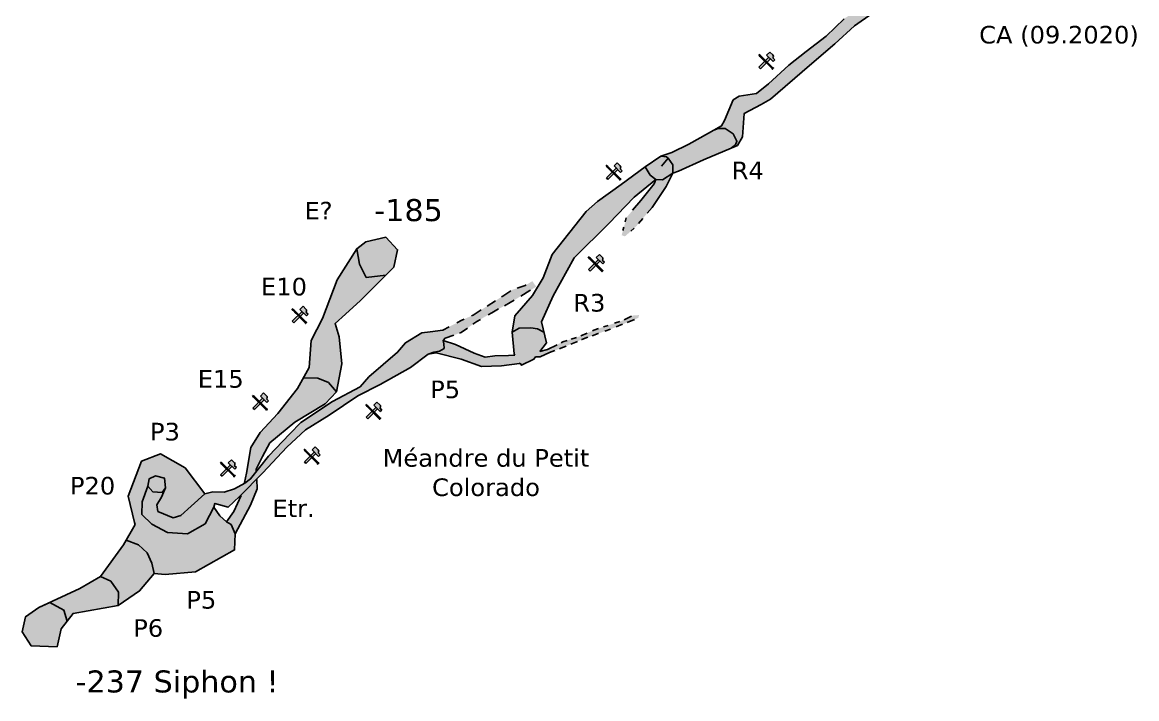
# Model space of a CAD drawing. Header units: metres. Extents: x -1178 to 131, y -250 to 398.
# Drawn here: x -223.3 to -172.7, y -188.8 to -158.1 of the extents above; entities that cross this region are included whole.
import ezdxf

# ---------------------------------------------------------------- set-up
doc = ezdxf.new("R2010")
doc.units = ezdxf.units.M
doc.header["$MEASUREMENT"] = 0
for name, color, linetype in [("Blocs - Courant d'air", 204, 'Continuous'), ('Topo Dessin - Actifs', 170, 'Continuous'), ('Topo Dessin - Galeries', 1, 'Continuous'), ('Topo Dessin - Légendes Grosses', 250, 'Continuous'), ('Topo Dessin - Puits', 248, 'Continuous')]:
    doc.layers.add(name, color=color, linetype=linetype)
doc.layers.add('Topo Dessin - Fond', color=7, linetype='Continuous', true_color=0xdedede)
doc.styles.add('PUITS', font='WINGDNG3.TTF')
doc.linetypes.add('PUITS_2', pattern='A,0.6,["p",PUITS,S=1,R=0,X=-0.4,Y=0],0.6', length=1.2)
doc.linetypes.add('PUITS_2-', pattern='A,0.6,["q",PUITS,S=1,R=0,X=-0.4,Y=-1],0.6', length=1.2)

# ---------------------------------------------------------------- blocks, each defined once
blk = doc.blocks.new('Désob')
at = {"layer": "Blocs - Courant d'air"}
h = blk.add_hatch(color=256, dxfattribs=at)
h.dxf.hatch_style = 1
h.paths.add_polyline_path([(-0.49, 0.56), (-0.67, 0.67), (-0.56, 0.49), (-0.3, 0.23), (0.62, -0.7), (0.7, -0.62)])
h = blk.add_hatch(color=256, dxfattribs=at)
h.dxf.hatch_style = 1
h.paths.add_polyline_path([(0.85, 0.15), (0.65, 0.35, 0.414758), (0.65, 0.63), (0.38, 0.9), (0.08, 0.61), (0.69, 0)])
h.paths.add_polyline_path([(0.43, 0.26), (0.28, 0.4), (-0.64, -0.52), (-0.49, -0.67)])
h = blk.add_hatch(color=256, dxfattribs=at)
h.dxf.hatch_style = 1
h.paths.add_polyline_path([(0.71, -0.61, 0.414214), (0.68, -0.61), (0.7, -0.62), (0.62, -0.7), (0.61, -0.71, 0.414214), (0.64, -0.71), (0.71, -0.64, 0.414214)])
h.paths.add_polyline_path([(0.61, -0.68, 0.414214), (0.61, -0.71), (0.62, -0.7)])
for p, q in [((-0.67, 0.67), (-0.49, 0.56)), ((-0.56, 0.49), (-0.67, 0.67)), ((-0.67, 0.67), (0.67, -0.67)), ((-0.64, -0.52), (0.28, 0.4)), ((0.62, -0.7), (-0.56, 0.49)), ((-0.3, 0.23), (-0.56, 0.49)), ((0.7, -0.62), (-0.49, 0.56)), ((0.43, 0.26), (-0.49, -0.67)), ((0.08, 0.61), (0.38, 0.9)), ((0.69, 0), (0.08, 0.61)), ((0.38, 0.9), (0.65, 0.63)), ((0.65, 0.35), (0.85, 0.15)), ((0.85, 0.15), (0.69, 0)), ((-0.49, -0.67), (-0.64, -0.52)), ((0.61, -0.68), (0.61, -0.68)), ((0.61, -0.71), (0.61, -0.71)), ((0.61, -0.71), (0.61, -0.71)), ((0.61, -0.71), (0.61, -0.71)), ((0.7, -0.62), (0.62, -0.7)), ((0.64, -0.71), (0.71, -0.64)), ((0.68, -0.61), (0.68, -0.61)), ((0.71, -0.61), (0.71, -0.61)), ((0.71, -0.61), (0.71, -0.61))]:
    blk.add_line(p, q, dxfattribs=at)
for centre, radius, start, end in [((0.51, 0.49), 0.203, 315, 45), ((0.62, -0.7), 0.02, 135, 225), ((0.62, -0.7), 0.02, 225, 315), ((0.7, -0.62), 0.02, 45, 135), ((0.7, -0.62), 0.02, 315, 45)]:
    blk.add_arc(centre, radius, start, end, dxfattribs=at)

msp = doc.modelspace()

# ---------------------------------------------------------------- hatches: boundary and pattern name
at = {"layer": 'Topo Dessin - Actifs'}
h = msp.add_hatch(color=256, dxfattribs=at)
h.dxf.hatch_style = 1
h.paths.add_polyline_path([(-221.304, -185.298), (-221.458, -184.8), (-222.09, -184.452), (-222.598, -184.687), (-223.193, -185.098), (-223.345, -185.791), (-222.935, -186.425), (-221.762, -186.468), (-221.575, -185.653)])
at = {"layer": 'Topo Dessin - Fond'}
h = msp.add_hatch(color=256, dxfattribs=at)
h.dxf.hatch_style = 1
h.paths.add_polyline_path([(-195.515, -166.023), (-194.489, -165.173), (-193.49, -164.84), (-192.353, -164.323), (-190.813, -163.659), (-190.591, -163.274), (-190.502, -162.21), (-189.733, -161.796), (-189.304, -161.56), (-187.529, -160.022), (-186.39, -159.047), (-185.488, -158.219), (-183.384, -156.735), (-182.157, -155.789), (-182.285, -155.404), (-183.292, -156.079), (-184.06, -156.597), (-185.29, -157.484), (-185.965, -157.899), (-186.778, -158.694), (-187.685, -159.387), (-188.471, -160.006), (-189.408, -160.864), (-189.944, -161.308), (-190.73, -161.428), (-191.008, -161.594), (-191.396, -162.527), (-191.535, -162.777), (-192.136, -163.11), (-193.023, -163.609), (-193.793, -163.991), (-194.301, -164.148), (-195.013, -164.638), (-196.104, -165.442), (-197.177, -166.218), (-197.695, -166.671), (-199.243, -168.625), (-199.65, -169.679), (-200.13, -170.492), (-200.944, -171.416), (-201.064, -172.164), (-200.972, -173.144), (-200.63, -173.661), (-200.075, -173.384), (-199.502, -172.645), (-199.733, -171.684), (-199.196, -170.51), (-198.235, -168.782), (-196.671, -167.215)])
h = msp.add_hatch(color=256, dxfattribs=at)
h.dxf.hatch_style = 1
h.paths.add_polyline_path([(-194.058, -165.532), (-193.753, -164.928), (-194.489, -165.173), (-194.532, -165.209), (-194.602, -165.409), (-195.205, -166.167), (-195.873, -166.957), (-195.976, -167.384), (-196.08, -167.747), (-195.931, -167.799), (-195.445, -167.371), (-194.693, -166.484)])
h = msp.add_hatch(color=256, dxfattribs=at)
h.dxf.hatch_style = 1
h.paths.add_polyline_path([(-212.705, -178.479), (-212.709, -178.394), (-212.415, -177.809), (-212.085, -177.193), (-210.955, -176.249), (-209.575, -175.411), (-209.046, -174.869), (-208.808, -173.604), (-208.931, -172.377), (-209.113, -171.759), (-208.643, -171.34), (-207.955, -170.71), (-206.442, -169.198), (-206.271, -168.406), (-206.806, -167.838), (-207.724, -168.043), (-208.127, -168.36), (-209.025, -169.772), (-209.686, -171.532), (-210.208, -172.542), (-210.301, -173.76), (-210.823, -174.723), (-211.728, -175.852), (-212.522, -176.728), (-212.951, -177.402), (-213.142, -178.57), (-213.233, -178.99), (-213.199, -178.978), (-212.974, -178.812)])
h = msp.add_hatch(color=256, dxfattribs=at)
h.dxf.hatch_style = 1
h.paths.add_polyline_path([(-204.875, -173.152), (-204.523, -173.101), (-203.377, -173.385), (-202.45, -173.716), (-201.541, -173.687), (-200.727, -173.583), (-200.692, -173.568), (-200.937, -173.197), (-201.235, -173.214), (-201.85, -173.232), (-202.282, -173.291), (-202.791, -173.108), (-203.637, -172.724), (-204.193, -172.534), (-204.116, -172.428), (-203.377, -172.174), (-202.667, -171.671), (-201.992, -171.275), (-201.145, -170.811), (-200.258, -170.267), (-199.968, -170.089), (-200.139, -169.835), (-200.471, -170.036), (-201.08, -170.243), (-201.488, -170.515), (-202.21, -170.976), (-202.832, -171.378), (-203.353, -171.615), (-204.217, -172.064), (-204.785, -172.141), (-205.169, -172.189), (-205.917, -172.641), (-206.272, -173.072), (-207.586, -174.196), (-207.982, -174.64), (-209.227, -175.311), (-210.677, -176.263), (-211.174, -176.778), (-212.146, -177.798), (-212.963, -178.833), (-213.223, -179.028), (-213.691, -179.288), (-214.164, -179.436), (-214.683, -179.425), (-215.042, -179.51), (-215.942, -178.328), (-217.058, -177.685), (-217.929, -178.025), (-218.535, -179.624), (-218.242, -180.816), (-217.797, -182.126), (-217.693, -183.091), (-216.841, -183.185), (-215.459, -183.062), (-213.689, -182.06), (-213.651, -181.133), (-214.361, -180.508), (-214.636, -180.121), (-214.579, -179.95), (-213.983, -180.121), (-213.462, -179.638), (-212.41, -178.554), (-211.312, -177.381), (-210.46, -176.596), (-209.381, -175.933), (-208.084, -175.054), (-207.071, -174.533), (-205.68, -173.767)])
h = msp.add_hatch(color=256, dxfattribs=at)
h.dxf.hatch_style = 1
h.paths.add_polyline_path([(-199.455, -172.942), (-199.8, -173.03), (-199.996, -173.282), (-199.786, -173.284), (-199.356, -173.086), (-198.84, -172.888), (-197.898, -172.492), (-197.151, -172.223), (-196.433, -171.962), (-195.323, -171.51), (-195.289, -171.379), (-195.569, -171.401), (-196.115, -171.655), (-197.345, -172.066), (-198.019, -172.359), (-198.752, -172.594)])
h = msp.add_hatch(color=256, dxfattribs=at)
h.dxf.hatch_style = 1
h.paths.add_polyline_path([(-212.66, -179.288), (-212.683, -178.862), (-213.387, -179.59), (-213.717, -180.319), (-214.053, -180.78), (-213.651, -181.133), (-213.659, -181.33), (-212.959, -180.031)])
h = msp.add_hatch(color=256, dxfattribs=at)
h.dxf.hatch_style = 1
h.paths.add_polyline_path([(-218.979, -184.59), (-218.007, -183.928), (-217.349, -183.129), (-217.693, -183.091), (-217.797, -182.126), (-218.213, -180.899), (-218.74, -181.829), (-219.791, -183.268), (-220.729, -183.822), (-222.598, -184.687), (-223.193, -185.098), (-223.345, -185.791), (-222.935, -186.425), (-221.762, -186.468), (-221.575, -185.653), (-221.038, -184.948)])

# ---------------------------------------------------------------- linework, layer by layer
at = {"layer": 'Topo Dessin - Actifs'}
msp.add_lwpolyline([(-222.09, -184.452), (-222.598, -184.687), (-223.193, -185.098), (-223.345, -185.791), (-222.935, -186.425), (-221.762, -186.468), (-221.575, -185.653), (-221.304, -185.298), (-221.458, -184.8), (-222.09, -184.452)], dxfattribs=at)
at = {"layer": 'Topo Dessin - Fond'}
msp.add_lwpolyline([(-193.967, -164.243), (-194.265, -164.605)], dxfattribs=at)
at = {"layer": 'Topo Dessin - Galeries'}
for points in [[(-193.753, -164.928), (-193.49, -164.84), (-192.353, -164.323), (-190.813, -163.659), (-190.591, -163.274), (-190.502, -162.21), (-189.733, -161.796), (-189.304, -161.56), (-187.529, -160.022), (-186.39, -159.047), (-185.488, -158.219), (-183.384, -156.735), (-182.157, -155.789), (-181.432, -155.449), (-180.84, -155.287), (-179.864, -154.577), (-178.607, -153.542), (-177.631, -152.981), (-177.394, -152.611), (-177.69, -152.005), (-177.394, -151.591), (-176.443, -150.852), (-176.182, -150.758)], [(-185.965, -157.899), (-186.778, -158.694), (-187.685, -159.387), (-188.471, -160.006), (-189.408, -160.864), (-189.944, -161.308), (-190.73, -161.428), (-191.008, -161.594), (-191.396, -162.527), (-191.535, -162.777), (-192.136, -163.11), (-193.023, -163.609), (-193.793, -163.991), (-194.301, -164.148), (-195.013, -164.638), (-196.104, -165.442), (-197.177, -166.218), (-197.695, -166.671), (-199.243, -168.625), (-199.65, -169.679), (-200.13, -170.492), (-200.944, -171.416), (-201.064, -172.164), (-200.972, -173.144), (-200.937, -173.197)], [(-199.8, -173.03), (-199.502, -172.645), (-199.733, -171.684), (-199.196, -170.51), (-198.235, -168.782), (-196.671, -167.215), (-195.515, -166.023), (-194.532, -165.209)], [(-194.532, -165.209), (-194.602, -165.409), (-195.205, -166.167), (-195.581, -166.611)], [(-194.915, -166.746), (-194.693, -166.484), (-194.058, -165.532), (-193.753, -164.928)], [(-195.873, -166.957), (-195.918, -167.145)], [(-195.314, -167.217), (-195.12, -166.987)], [(-195.976, -167.384), (-196.021, -167.539)], [(-195.67, -167.57), (-195.505, -167.424)], [(-213.233, -178.99), (-213.142, -178.57), (-212.951, -177.402), (-212.522, -176.728), (-211.728, -175.852), (-210.823, -174.723), (-210.301, -173.76), (-210.208, -172.542), (-209.686, -171.532), (-209.025, -169.772), (-208.127, -168.36), (-207.724, -168.043), (-206.806, -167.838), (-206.271, -168.406), (-206.442, -169.198), (-207.955, -170.71), (-208.643, -171.34), (-209.113, -171.759), (-208.931, -172.377), (-208.808, -173.604), (-209.046, -174.869), (-209.575, -175.411), (-210.955, -176.249), (-212.085, -177.193), (-212.415, -177.809), (-212.709, -178.394), (-212.705, -178.479)], [(-201.127, -170.274), (-201.488, -170.515), (-201.543, -170.55)], [(-200.421, -170.006), (-200.471, -170.036), (-200.835, -170.16)], [(-200.665, -170.516), (-200.258, -170.267), (-200.224, -170.246)], [(-201.821, -170.727), (-202.205, -170.973)], [(-201.407, -170.954), (-201.145, -170.811), (-200.977, -170.707)], [(-202.469, -171.143), (-202.832, -171.378), (-202.911, -171.415)], [(-202.156, -171.371), (-201.992, -171.275), (-201.68, -171.103)], [(-203.243, -171.565), (-203.353, -171.615), (-203.572, -171.729)], [(-202.846, -171.798), (-202.667, -171.671), (-202.505, -171.576)], [(-196.913, -171.922), (-196.695, -171.849)], [(-196.41, -171.754), (-196.158, -171.67)], [(-196.036, -171.8), (-196.327, -171.919)], [(-195.972, -171.589), (-195.639, -171.434)], [(-195.49, -171.578), (-195.836, -171.719)], [(-203.928, -171.914), (-204.217, -172.064), (-204.785, -172.141), (-205.169, -172.189), (-205.917, -172.641), (-206.272, -173.072), (-207.586, -174.196), (-207.982, -174.64), (-209.227, -175.311), (-210.677, -176.263), (-211.174, -176.778), (-212.146, -177.798), (-212.963, -178.833), (-213.223, -179.028), (-213.691, -179.288), (-214.164, -179.436), (-214.683, -179.425), (-215.042, -179.51), (-215.942, -178.328), (-217.058, -177.685), (-217.929, -178.025), (-218.535, -179.624), (-218.242, -180.816), (-218.213, -180.899)], [(-200.937, -173.197), (-201.235, -173.214), (-201.85, -173.232), (-202.282, -173.291), (-202.791, -173.108), (-203.637, -172.724), (-204.193, -172.534), (-204.116, -172.428), (-203.71, -172.288)], [(-203.464, -172.204), (-203.377, -172.174), (-203.092, -171.972)], [(-197.933, -172.322), (-197.647, -172.197)], [(-197.127, -172.215), (-197.151, -172.223), (-197.417, -172.319)], [(-197.414, -172.096), (-197.345, -172.066), (-197.138, -171.997)], [(-196.589, -172.019), (-196.849, -172.113)], [(-199.8, -173.03), (-199.455, -172.942), (-199.02, -172.727)], [(-198.607, -172.79), (-198.84, -172.888), (-198.903, -172.912)], [(-198.839, -172.638), (-198.752, -172.594), (-198.562, -172.533)], [(-198.095, -172.575), (-198.386, -172.697)], [(-198.381, -172.475), (-198.129, -172.394)], [(-197.613, -172.39), (-197.898, -172.492), (-197.904, -172.495)], [(-214.053, -180.78), (-214.361, -180.508), (-214.636, -180.121), (-214.579, -179.95), (-213.983, -180.121), (-213.462, -179.638), (-212.41, -178.554), (-211.312, -177.381), (-210.46, -176.596), (-209.381, -175.933), (-208.084, -175.054), (-207.071, -174.533), (-205.68, -173.767), (-204.875, -173.152), (-204.523, -173.101), (-203.377, -173.385), (-202.45, -173.716), (-201.541, -173.687), (-200.727, -173.583), (-200.692, -173.568)], [(-200.692, -173.568), (-200.63, -173.661), (-200.075, -173.384), (-199.996, -173.282)], [(-199.12, -172.996), (-199.356, -173.086), (-199.786, -173.284), (-199.996, -173.282)], [(-215.042, -179.51), (-215.663, -180.075), (-216.133, -180.498), (-216.476, -180.601), (-217.175, -180.308), (-217.22, -180.011), (-217.012, -179.664), (-216.832, -179.232), (-216.878, -178.792), (-217.28, -178.692), (-217.573, -178.823), (-217.63, -179.162), (-217.886, -179.882), (-217.904, -180.454), (-217.445, -180.887), (-216.739, -181.275), (-215.83, -181.324), (-215.022, -180.874), (-214.636, -180.121)], [(-212.683, -178.862), (-212.66, -179.288), (-212.959, -180.031), (-213.659, -181.33)], [(-214.053, -180.78), (-213.717, -180.319), (-213.387, -179.59)], [(-218.213, -180.899), (-218.74, -181.829), (-219.791, -183.268), (-220.729, -183.822), (-222.598, -184.687), (-223.193, -185.098), (-223.345, -185.791), (-222.935, -186.425), (-221.762, -186.468), (-221.575, -185.653), (-221.038, -184.948), (-218.979, -184.59), (-218.007, -183.928), (-217.349, -183.129)], [(-217.349, -183.129), (-216.841, -183.185), (-215.459, -183.062), (-213.689, -182.06), (-213.659, -181.33)]]:
    msp.add_lwpolyline(points, dxfattribs=at)
at = {"layer": 'Topo Dessin - Puits', "linetype": 'PUITS_2', "ltscale": 0.15}
for points in [[(-191.079, -163.774), (-190.895, -163.63), (-190.84, -163.472), (-191.012, -163.138), (-191.369, -162.89), (-191.686, -162.899), (-191.889, -162.973)], [(-206.806, -167.838), (-207.724, -168.043), (-208.127, -168.36), (-208.001, -169.068), (-207.701, -169.668), (-206.814, -169.57), (-206.442, -169.198), (-206.271, -168.406), (-206.806, -167.838)]]:
    msp.add_lwpolyline(points, dxfattribs=at)
msp.add_lwpolyline([(-194.043, -164.185), (-194.301, -164.148), (-195.013, -164.638), (-194.78, -165.011), (-194.532, -165.209), (-194.227, -165.229), (-193.753, -164.928), (-193.752, -164.549), (-193.967, -164.243)], close=True, dxfattribs=at)
at = {"layer": 'Topo Dessin - Puits', "linetype": 'PUITS_2', "ltscale": 0.1}
for points in [[(-199.617, -172.164), (-199.908, -172.012), (-200.21, -171.966), (-200.738, -171.978), (-201.064, -172.164)], [(-204.875, -173.152), (-204.625, -173.072), (-204.368, -173.015), (-204.154, -172.893), (-204.167, -172.688), (-204.193, -172.534)]]:
    msp.add_lwpolyline(points, dxfattribs=at)
at = {"layer": 'Topo Dessin - Puits', "linetype": 'PUITS_2-', "ltscale": 0.15}
for points in [[(-210.56, -174.237), (-209.903, -174.257), (-209.422, -174.447), (-209.046, -174.869)], [(-214.053, -180.78), (-213.842, -180.91), (-213.659, -181.33)], [(-218.622, -181.621), (-218.058, -181.832), (-217.669, -182.193), (-217.447, -182.658), (-217.349, -183.129)], [(-219.791, -183.268), (-219.321, -183.483), (-218.976, -183.983), (-218.979, -184.59)]]:
    msp.add_lwpolyline(points, dxfattribs=at)
msp.add_lwpolyline([(-217.573, -178.823), (-217.28, -178.692), (-216.878, -178.792), (-216.832, -179.232), (-216.986, -179.455), (-217.403, -179.42), (-217.63, -179.162), (-217.573, -178.823)], close=True, dxfattribs=at)

# ---------------------------------------------------------------- block references
at = {"layer": "Blocs - Courant d'air", "xscale": 0.4822147355138099, "yscale": 0.4822147355138099, "zscale": 0.4822147355138099}
for p in [(-189.525, -159.849), (-196.466, -164.891), (-197.277, -169.053), (-210.755, -171.413), (-212.55, -175.357), (-207.394, -175.771), (-210.205, -177.808), (-214.013, -178.391)]:
    msp.add_blockref('Désob', p, dxfattribs=at)

# ---------------------------------------------------------------- texts
at = {"layer": 'Topo Dessin - Légendes Grosses', "linetype": 'Continuous', "attachment_point": 1}
for s, width, heights, insert, char_height in [('\\A1;{\\fVerdana|b0|i0|c0|p34;CA (09.2020)}', 7.62074, [1.15], (-179.818, -158.226), 0.8), ('{\\fVerdana|b0|i0|c0|p34;R4}', 2.4793, [0], (-191.075, -164.4), 0.8), ('{\\fVerdana|b0|i0|c0|p34;E?}', 2.4793, [0], (-210.508, -166.229), 0.8), ('{\\fVerdana|b0|i0|c0|p34;-185}', 9.98954, [0], (-207.33, -166.105), 1), ('{\\fVerdana|b0|i0|c0|p34;E10}', 2.4793, [0], (-212.486, -169.685), 0.8), ('{\\fVerdana|b0|i0|c0|p34;R3}', 2.4793, [0], (-198.281, -170.42), 0.8), ('{\\fVerdana|b0|i0|c0|p34;E15}', 2.4793, [0], (-215.363, -173.882), 0.8), ('{\\fVerdana|b0|i0|c0|p34;P5}', 2.4793, [0], (-204.791, -174.357), 0.8), ('{\\fVerdana|b0|i0|c0|p34;P3}', 2.4793, [0], (-217.535, -176.281), 0.8), ('\\pxqc;{\\fVerdana|b0|i0|c0|p34;Méandre du Petit Colorado}', 10.15932, [2.529], (-207.332, -177.476), 0.8), ('{\\fVerdana|b0|i0|c0|p34;P20}', 2.4793, [0], (-221.177, -178.741), 0.8), ('{\\fVerdana|b0|i0|c0|p34;Etr.}', 2.4793, [0], (-211.968, -179.769), 0.8), ('{\\fVerdana|b0|i0|c0|p34;P5}', 2.4793, [0], (-215.88, -183.931), 0.8), ('{\\fVerdana|b0|i0|c0|p34;P6}', 2.4793, [0], (-218.298, -185.213), 0.8), ('{\\fVerdana|b0|i0|c0|p34;-237 Siphon !}', 9.98954, [0], (-220.919, -187.544), 1)]:
    msp.add_mtext_dynamic_manual_height_columns(s, width=width, gutter_width=12.5, heights=heights, dxfattribs=dict(at, insert=insert, char_height=char_height))

doc.saveas('drawing.dxf')
